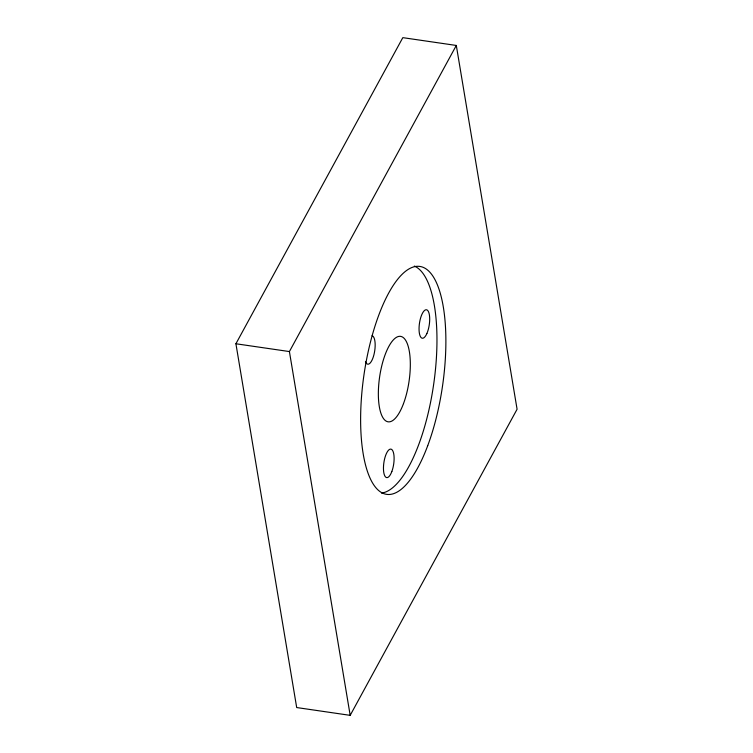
<?xml version="1.0" encoding="UTF-8"?>
<svg xmlns="http://www.w3.org/2000/svg" width="753" height="753" viewBox="0 0 753 753"><rect width="100%" height="100%" fill="white"/><g stroke="black" fill="none" stroke-linecap="round" stroke-linejoin="round"><path stroke-width="1.13" d="M235.915 343.763L402.817 37.65L456.309 45.453L517.085 409.237L350.183 715.35L296.691 707.547L235.915 343.763L289.406 351.566L456.309 45.453M289.406 351.566L350.183 715.35M414.329 266.082A115.171 39.674 -81.7 0 1 433.653 384.397A115.171 39.674 -81.7 0 1 381.517 493.093M372.086 335.734A14.392 4.96 -81.7 0 1 373.921 354.804A14.392 4.96 -81.7 0 1 365.469 361.638M391.842 471.519A14.392 4.96 -81.7 0 0 391.033 449.146A14.392 4.96 -81.7 0 0 383.475 469.401A14.392 4.96 -81.7 0 0 391.842 471.519M403.504 403.599A43.185 14.881 -81.7 0 0 401.085 336.469A43.185 14.881 -81.7 0 0 378.411 397.236A43.185 14.881 -81.7 0 0 403.504 403.599M427.704 445.72A115.171 39.674 -81.7 0 0 421.256 266.713A115.171 39.674 -81.7 0 0 360.781 428.768A115.171 39.674 -81.7 0 0 427.704 445.72M426.885 333.504A14.392 4.96 -81.7 0 0 427.186 310.038A14.392 4.96 -81.7 0 0 419.045 328.459A14.392 4.96 -81.7 0 0 426.885 333.504"/></g></svg>
